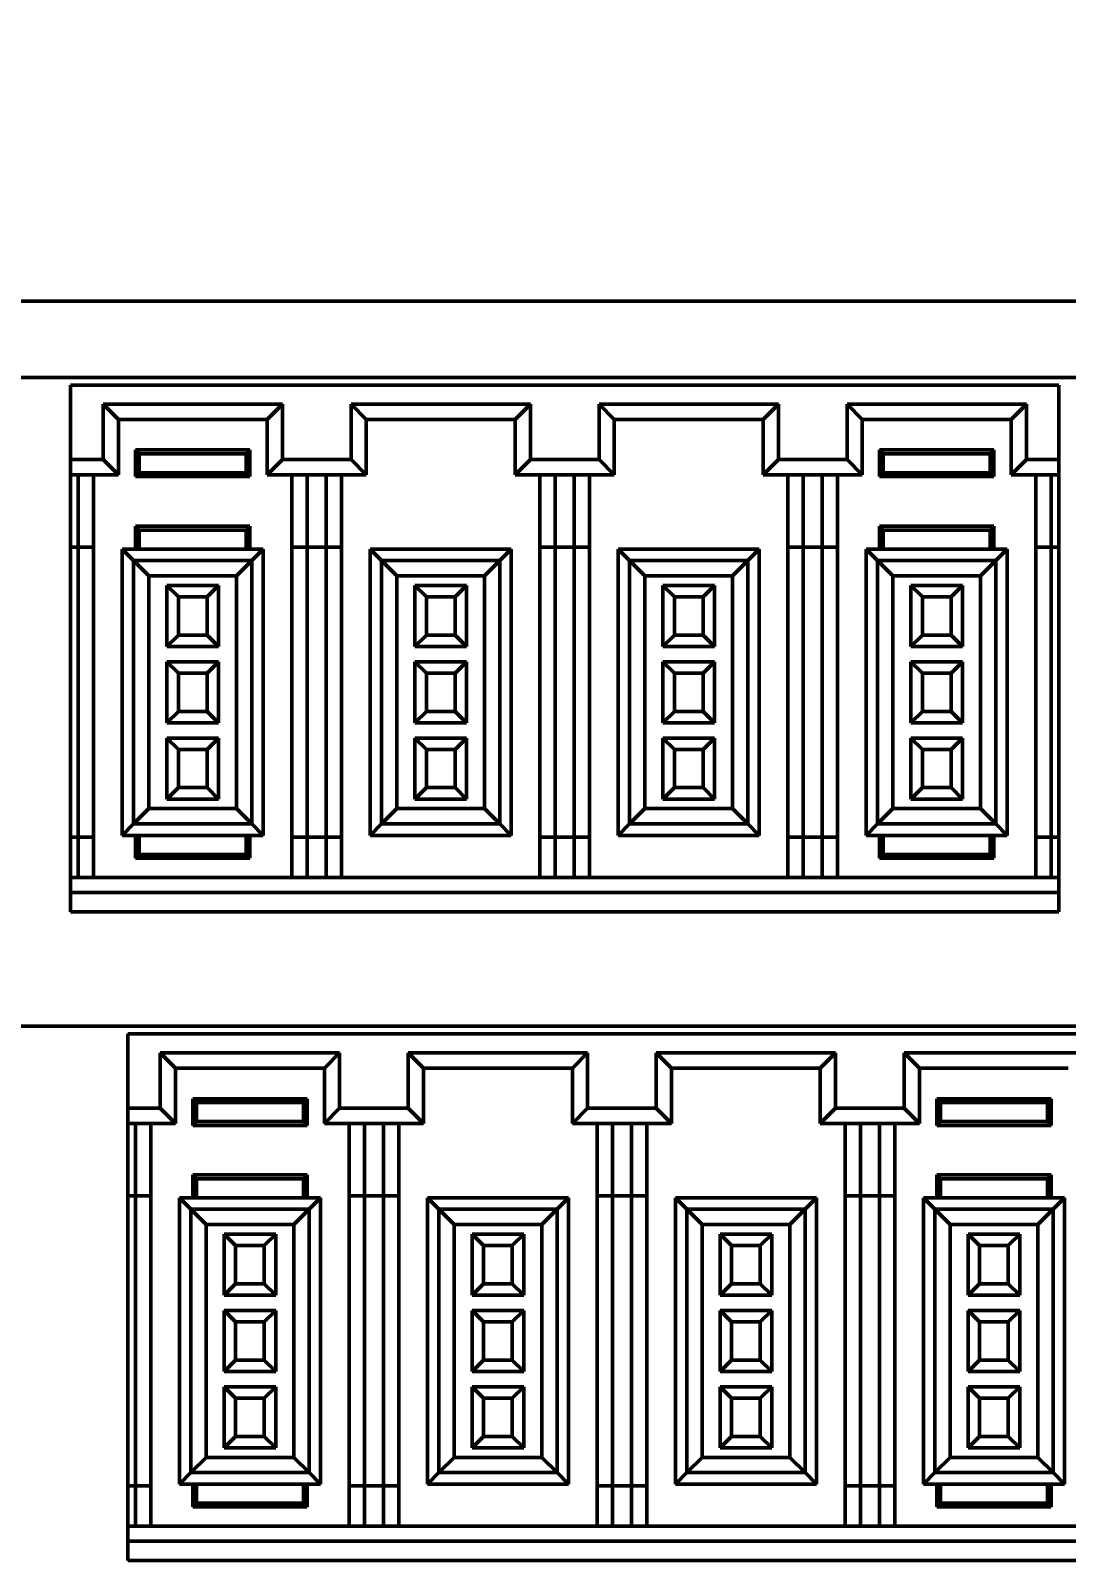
# Model space of a CAD drawing. Header units: millimetres. Extents: x 1021 to 2778, y -197 to 600.
# Drawn here: x 1267.21 to 1294.36, y 409.44 to 449.53 of the extents above; entities that cross this region are included whole.
import ezdxf

# ---------------------------------------------------------------- set-up
doc = ezdxf.new("R2010")
doc.units = ezdxf.units.MM
doc.header["$LTSCALE"] = 2
doc.layers.get('0').update_dxf_attribs({"lineweight": 25})
doc.layers.add('외형선(ISO)', color=7, linetype='Continuous', lineweight=50)
doc.layers.add('치수(ISO)', color=7, linetype='Continuous', lineweight=25)
doc.styles.add('레이블 텍스트 (ISO)', font='')
doc.styles.get('레이블 텍스트 (ISO)').set_extended_font_data('Gulim')
doc.dimstyles.new('기본값 (ISO)', dxfattribs={"dimscale": 2, "dimtxt": 3.5, "dimasz": 2.5, "dimexe": 1, "dimexo": 0.5, "dimgap": 0.4, "dimtad": 1, "dimtoh": 1, "dimdsep": 46, "dimtxsty": '레이블 텍스트 (ISO)', "dimcen": 0.09, "dimdle": 10, "dimclrd": 256, "dimclre": 256, "dimclrt": 6, "dimazin": 2, "dimtfac": 0.714286, "dimtmove": 0, "dimatfit": 3, "dimfxl": 1, "dimtolj": 1, "dimtzin": 0, "dimlwd": -1, "dimlwe": -1, "dimarcsym": 0})

# ---------------------------------------------------------------- blocks, each defined once
blk = doc.blocks.new('_DotSmall')
at = {"color": 0, "linetype": 'ByBlock', "const_width": 0.5}
blk.add_lwpolyline([(-0.0625, 0, 1), (0.0625, 0, 1)], format="xyb", close=True, dxfattribs=at)
blk = doc.blocks.new('*D14')
at = {"layer": 'Defpoints', "color": 0}
for p in [(1425.058, 480.628), (1170.258, 443.186), (1425.058, 435.936)]:
    blk.add_point(p, dxfattribs=at)
at = {"layer": '치수(ISO)'}
for p, q in [((1170.258, 444.186), (1170.258, 482.628)), ((1425.058, 436.936), (1425.058, 482.628)), ((1170.258, 480.628), (1425.058, 480.628))]:
    blk.add_line(p, q, dxfattribs=at)
at = {"layer": '치수(ISO)', "linetype": 'ByBlock', "xscale": 5, "yscale": 5, "zscale": 5}
for p, rotation in [((1170.258, 480.628), 180), ((1425.058, 480.628), 360)]:
    blk.add_blockref('_DotSmall', p, dxfattribs=dict(at, rotation=rotation))
at = {"layer": '치수(ISO)', "color": 0, "insert": (1297.698, 485.021), "char_height": 7, "attachment_point": 5, "style": '레이블 텍스트 (ISO)'}
blk.add_mtext('\\A1;254.8', dxfattribs=at)

msp = doc.modelspace()

# ---------------------------------------------------------------- linework, layer by layer
at = {"layer": '외형선(ISO)'}
for p, q in [((1183.4577, 442.4362), (1411.8577, 442.4362)), ((1184.6577, 440.4362), (1410.6577, 440.4362)), ((1268.2577, 440.2362), (1294.1577, 440.2362)), ((1268.2577, 438.2862), (1268.2577, 440.2362)), ((1294.1577, 440.2362), (1294.1577, 438.2862)), ((1269.1077, 438.2862), (1269.1077, 439.7362)), ((1269.1077, 439.7362), (1273.8077, 439.7362)), ((1269.5077, 439.3362), (1269.1077, 439.7362)), ((1273.4077, 439.3362), (1273.8077, 439.7362)), ((1273.8077, 439.7362), (1273.8077, 438.2862)), ((1275.6077, 438.2862), (1275.6077, 439.7362)), ((1275.6077, 439.7362), (1280.3077, 439.7362)), ((1276.0077, 439.3362), (1275.6077, 439.7362)), ((1279.9077, 439.3362), (1280.3077, 439.7362)), ((1280.3077, 439.7362), (1280.3077, 438.2862)), ((1282.1077, 438.2862), (1282.1077, 439.7362)), ((1282.1077, 439.7362), (1286.8077, 439.7362)), ((1282.5077, 439.3362), (1282.1077, 439.7362)), ((1286.4077, 439.3362), (1286.8077, 439.7362)), ((1286.8077, 439.7362), (1286.8077, 438.2862)), ((1288.6077, 438.2862), (1288.6077, 439.7362)), ((1288.6077, 439.7362), (1293.3077, 439.7362)), ((1289.0077, 439.3362), (1288.6077, 439.7362)), ((1292.9077, 439.3362), (1293.3077, 439.7362)), ((1293.3077, 439.7362), (1293.3077, 438.2862)), ((1273.4077, 439.3362), (1269.5077, 439.3362)), ((1269.5077, 439.3362), (1269.5077, 437.8862)), ((1273.4077, 437.8862), (1273.4077, 439.3362)), ((1279.9077, 439.3362), (1276.0077, 439.3362)), ((1276.0077, 439.3362), (1276.0077, 437.8862)), ((1279.9077, 437.8862), (1279.9077, 439.3362)), ((1286.4077, 439.3362), (1282.5077, 439.3362)), ((1282.5077, 439.3362), (1282.5077, 437.8862)), ((1286.4077, 437.8862), (1286.4077, 439.3362)), ((1292.9077, 439.3362), (1289.0077, 439.3362)), ((1289.0077, 439.3362), (1289.0077, 437.8862)), ((1292.9077, 437.8862), (1292.9077, 439.3362)), ((1268.2577, 438.2862), (1269.1077, 438.2862)), ((1268.2577, 437.8862), (1268.2577, 438.2862)), ((1269.1077, 438.2862), (1269.5077, 437.8862)), ((1269.9577, 437.8362), (1269.9577, 438.5362)), ((1269.9577, 438.5362), (1272.9577, 438.5362)), ((1269.9577, 438.5362), (1270.0577, 438.4362)), ((1270.0577, 438.4362), (1270.0577, 437.9362)), ((1272.8577, 438.4362), (1270.0577, 438.4362)), ((1272.8577, 438.4362), (1272.9577, 438.5362)), ((1272.8577, 437.9362), (1272.8577, 438.4362)), ((1272.9577, 438.5362), (1272.9577, 437.8362)), ((1273.4077, 437.8862), (1273.8077, 438.2862)), ((1273.8077, 438.2862), (1275.6077, 438.2862)), ((1275.6077, 438.2862), (1276.0077, 437.8862)), ((1279.9077, 437.8862), (1280.3077, 438.2862)), ((1280.3077, 438.2862), (1282.1077, 438.2862)), ((1282.1077, 438.2862), (1282.5077, 437.8862)), ((1286.4077, 437.8862), (1286.8077, 438.2862)), ((1286.8077, 438.2862), (1288.6077, 438.2862)), ((1288.6077, 438.2862), (1289.0077, 437.8862)), ((1289.4577, 437.8362), (1289.4577, 438.5362)), ((1289.4577, 438.5362), (1292.4577, 438.5362)), ((1289.4577, 438.5362), (1289.5577, 438.4362)), ((1289.5577, 438.4362), (1289.5577, 437.9362)), ((1292.3577, 438.4362), (1289.5577, 438.4362)), ((1292.3577, 438.4362), (1292.4577, 438.5362)), ((1292.3577, 437.9362), (1292.3577, 438.4362)), ((1292.4577, 438.5362), (1292.4577, 437.8362)), ((1292.9077, 437.8862), (1293.3077, 438.2862)), ((1293.3077, 438.2862), (1294.1577, 438.2862)), ((1294.1577, 438.2862), (1294.1577, 437.8862)), ((1268.2577, 437.8862), (1268.2577, 435.9862)), ((1269.5077, 437.8862), (1268.2577, 437.8862)), ((1268.4577, 435.9862), (1268.4577, 437.8862)), ((1268.8577, 437.8862), (1268.8577, 435.9862)), ((1269.9577, 437.8362), (1270.0577, 437.9362)), ((1272.9577, 437.8362), (1269.9577, 437.8362)), ((1270.0577, 437.9362), (1272.8577, 437.9362)), ((1272.8577, 437.9362), (1272.9577, 437.8362)), ((1276.0077, 437.8862), (1273.4077, 437.8862)), ((1274.0577, 435.9862), (1274.0577, 437.8862)), ((1274.4577, 437.8862), (1274.4577, 435.9862)), ((1274.9577, 435.9862), (1274.9577, 437.8862)), ((1275.3577, 437.8862), (1275.3577, 435.9862)), ((1282.5077, 437.8862), (1279.9077, 437.8862)), ((1280.5577, 435.9862), (1280.5577, 437.8862)), ((1280.9577, 437.8862), (1280.9577, 435.9862)), ((1281.4577, 435.9862), (1281.4577, 437.8862)), ((1281.8577, 437.8862), (1281.8577, 435.9862)), ((1289.0077, 437.8862), (1286.4077, 437.8862)), ((1287.0577, 435.9862), (1287.0577, 437.8862)), ((1287.4577, 437.8862), (1287.4577, 435.9862)), ((1287.9577, 435.9862), (1287.9577, 437.8862)), ((1288.3577, 437.8862), (1288.3577, 435.9862)), ((1289.4577, 437.8362), (1289.5577, 437.9362)), ((1292.4577, 437.8362), (1289.4577, 437.8362)), ((1289.5577, 437.9362), (1292.3577, 437.9362)), ((1292.3577, 437.9362), (1292.4577, 437.8362)), ((1294.1577, 437.8862), (1292.9077, 437.8862)), ((1293.5577, 435.9862), (1293.5577, 437.8862)), ((1293.9577, 437.8862), (1293.9577, 435.9862)), ((1294.1577, 435.9862), (1294.1577, 437.8862)), ((1269.9577, 435.9362), (1269.9577, 436.5362)), ((1269.9577, 436.5362), (1272.9577, 436.5362)), ((1270.0577, 436.4362), (1269.9577, 436.5362)), ((1272.8577, 436.4362), (1270.0577, 436.4362)), ((1270.0577, 436.4362), (1270.0577, 435.9362)), ((1272.8577, 436.4362), (1272.9577, 436.5362)), ((1272.8577, 435.9362), (1272.8577, 436.4362)), ((1272.9577, 436.5362), (1272.9577, 435.9362)), ((1289.4577, 435.9362), (1289.4577, 436.5362)), ((1289.4577, 436.5362), (1292.4577, 436.5362)), ((1289.5577, 436.4362), (1289.4577, 436.5362)), ((1292.3577, 436.4362), (1289.5577, 436.4362)), ((1289.5577, 436.4362), (1289.5577, 435.9362)), ((1292.3577, 436.4362), (1292.4577, 436.5362)), ((1292.3577, 435.9362), (1292.3577, 436.4362)), ((1292.4577, 436.5362), (1292.4577, 435.9362)), ((1268.2577, 435.9862), (1268.2577, 428.3862)), ((1268.2577, 435.9862), (1268.4577, 435.9862)), ((1268.8577, 435.9862), (1268.4577, 435.9862)), ((1268.4577, 428.3862), (1268.4577, 435.9862)), ((1268.8577, 435.9862), (1268.8577, 428.3862)), ((1269.6077, 428.4362), (1269.6077, 435.9362)), ((1269.6077, 435.9362), (1269.9577, 435.9362)), ((1269.6077, 435.9362), (1269.9077, 435.6362)), ((1272.9577, 435.9362), (1269.9577, 435.9362)), ((1272.9577, 435.9362), (1273.3077, 435.9362)), ((1273.0077, 435.6362), (1273.3077, 435.9362)), ((1273.3077, 435.9362), (1273.3077, 428.4362)), ((1274.0577, 428.3862), (1274.0577, 435.9862)), ((1274.4577, 435.9862), (1274.0577, 435.9862)), ((1274.4577, 435.9862), (1274.9577, 435.9862)), ((1274.4577, 435.9862), (1274.4577, 428.3862)), ((1275.3577, 435.9862), (1274.9577, 435.9862)), ((1274.9577, 428.3862), (1274.9577, 435.9862)), ((1275.3577, 435.9862), (1275.3577, 428.3862)), ((1276.1077, 428.4362), (1276.1077, 435.9362)), ((1276.1077, 435.9362), (1279.8077, 435.9362)), ((1276.1077, 435.9362), (1276.4077, 435.6362)), ((1279.5077, 435.6362), (1279.8077, 435.9362)), ((1279.8077, 435.9362), (1279.8077, 428.4362)), ((1280.5577, 428.3862), (1280.5577, 435.9862)), ((1280.9577, 435.9862), (1280.5577, 435.9862)), ((1280.9577, 435.9862), (1281.4577, 435.9862)), ((1280.9577, 435.9862), (1280.9577, 428.3862)), ((1281.8577, 435.9862), (1281.4577, 435.9862)), ((1281.4577, 428.3862), (1281.4577, 435.9862)), ((1281.8577, 435.9862), (1281.8577, 428.3862)), ((1282.6077, 428.4362), (1282.6077, 435.9362)), ((1282.6077, 435.9362), (1286.3077, 435.9362)), ((1282.6077, 435.9362), (1282.9077, 435.6362)), ((1286.0077, 435.6362), (1286.3077, 435.9362)), ((1286.3077, 435.9362), (1286.3077, 428.4362)), ((1287.0577, 428.3862), (1287.0577, 435.9862)), ((1287.4577, 435.9862), (1287.0577, 435.9862)), ((1287.4577, 435.9862), (1287.9577, 435.9862)), ((1287.4577, 435.9862), (1287.4577, 428.3862)), ((1287.9577, 428.3862), (1287.9577, 435.9862)), ((1288.3577, 435.9862), (1287.9577, 435.9862)), ((1288.3577, 435.9862), (1288.3577, 428.3862)), ((1289.1077, 428.4362), (1289.1077, 435.9362)), ((1289.1077, 435.9362), (1289.4577, 435.9362)), ((1289.1077, 435.9362), (1289.4077, 435.6362)), ((1292.4577, 435.9362), (1289.4577, 435.9362)), ((1292.4577, 435.9362), (1292.8077, 435.9362)), ((1292.5077, 435.6362), (1292.8077, 435.9362)), ((1292.8077, 435.9362), (1292.8077, 428.4362)), ((1293.5577, 428.3862), (1293.5577, 435.9862)), ((1293.9577, 435.9862), (1293.5577, 435.9862)), ((1293.9577, 435.9862), (1294.1577, 435.9862)), ((1293.9577, 435.9862), (1293.9577, 428.3862)), ((1294.1577, 428.3862), (1294.1577, 435.9862)), ((1269.9077, 435.6362), (1273.0077, 435.6362)), ((1269.9077, 428.7362), (1269.9077, 435.6362)), ((1270.3077, 435.2362), (1269.9077, 435.6362)), ((1273.0077, 435.6362), (1272.6077, 435.2362)), ((1273.0077, 435.6362), (1273.0077, 428.7362)), ((1276.4077, 435.6362), (1279.5077, 435.6362)), ((1276.4077, 428.7362), (1276.4077, 435.6362)), ((1276.8077, 435.2362), (1276.4077, 435.6362)), ((1279.5077, 435.6362), (1279.1077, 435.2362)), ((1279.5077, 435.6362), (1279.5077, 428.7362)), ((1282.9077, 435.6362), (1286.0077, 435.6362)), ((1282.9077, 428.7362), (1282.9077, 435.6362)), ((1283.3077, 435.2362), (1282.9077, 435.6362)), ((1286.0077, 435.6362), (1285.6077, 435.2362)), ((1286.0077, 435.6362), (1286.0077, 428.7362)), ((1289.4077, 435.6362), (1292.5077, 435.6362)), ((1289.4077, 428.7362), (1289.4077, 435.6362)), ((1289.8077, 435.2362), (1289.4077, 435.6362)), ((1292.5077, 435.6362), (1292.1077, 435.2362)), ((1292.5077, 435.6362), (1292.5077, 428.7362)), ((1270.3077, 435.2362), (1270.3077, 429.1362)), ((1272.6077, 435.2362), (1270.3077, 435.2362)), ((1270.7827, 433.3862), (1270.7827, 434.9862)), ((1270.7827, 434.9862), (1272.1327, 434.9862)), ((1270.7827, 434.9862), (1271.0827, 434.6862)), ((1271.8327, 434.6862), (1272.1327, 434.9862)), ((1272.1327, 434.9862), (1272.1327, 433.3862)), ((1272.6077, 429.1362), (1272.6077, 435.2362)), ((1276.8077, 435.2362), (1276.8077, 429.1362)), ((1279.1077, 435.2362), (1276.8077, 435.2362)), ((1277.2827, 433.3862), (1277.2827, 434.9862)), ((1277.2827, 434.9862), (1278.6327, 434.9862)), ((1277.2827, 434.9862), (1277.5827, 434.6862)), ((1278.3327, 434.6862), (1278.6327, 434.9862)), ((1278.6327, 434.9862), (1278.6327, 433.3862)), ((1279.1077, 429.1362), (1279.1077, 435.2362)), ((1283.3077, 435.2362), (1283.3077, 429.1362)), ((1285.6077, 435.2362), (1283.3077, 435.2362)), ((1283.7827, 433.3862), (1283.7827, 434.9862)), ((1283.7827, 434.9862), (1285.1327, 434.9862)), ((1283.7827, 434.9862), (1284.0827, 434.6862)), ((1284.8327, 434.6862), (1285.1327, 434.9862)), ((1285.1327, 434.9862), (1285.1327, 433.3862)), ((1285.6077, 429.1362), (1285.6077, 435.2362)), ((1289.8077, 435.2362), (1289.8077, 429.1362)), ((1292.1077, 435.2362), (1289.8077, 435.2362)), ((1290.2827, 433.3862), (1290.2827, 434.9862)), ((1290.2827, 434.9862), (1291.6327, 434.9862)), ((1290.2827, 434.9862), (1290.5827, 434.6862)), ((1291.3327, 434.6862), (1291.6327, 434.9862)), ((1291.6327, 434.9862), (1291.6327, 433.3862)), ((1292.1077, 429.1362), (1292.1077, 435.2362)), ((1271.8327, 434.6862), (1271.0827, 434.6862)), ((1271.0827, 434.6862), (1271.0827, 433.6862)), ((1271.8327, 433.6862), (1271.8327, 434.6862)), ((1278.3327, 434.6862), (1277.5827, 434.6862)), ((1277.5827, 434.6862), (1277.5827, 433.6862)), ((1278.3327, 433.6862), (1278.3327, 434.6862)), ((1284.8327, 434.6862), (1284.0827, 434.6862)), ((1284.0827, 434.6862), (1284.0827, 433.6862)), ((1284.8327, 433.6862), (1284.8327, 434.6862)), ((1291.3327, 434.6862), (1290.5827, 434.6862)), ((1290.5827, 434.6862), (1290.5827, 433.6862)), ((1291.3327, 433.6862), (1291.3327, 434.6862)), ((1270.7827, 433.3862), (1271.0827, 433.6862)), ((1272.1327, 433.3862), (1270.7827, 433.3862)), ((1271.0827, 433.6862), (1271.8327, 433.6862)), ((1271.8327, 433.6862), (1272.1327, 433.3862)), ((1277.2827, 433.3862), (1277.5827, 433.6862)), ((1278.6327, 433.3862), (1277.2827, 433.3862)), ((1277.5827, 433.6862), (1278.3327, 433.6862)), ((1278.3327, 433.6862), (1278.6327, 433.3862)), ((1283.7827, 433.3862), (1284.0827, 433.6862)), ((1285.1327, 433.3862), (1283.7827, 433.3862)), ((1284.0827, 433.6862), (1284.8327, 433.6862)), ((1284.8327, 433.6862), (1285.1327, 433.3862)), ((1290.2827, 433.3862), (1290.5827, 433.6862)), ((1291.6327, 433.3862), (1290.2827, 433.3862)), ((1290.5827, 433.6862), (1291.3327, 433.6862)), ((1291.3327, 433.6862), (1291.6327, 433.3862)), ((1270.7827, 431.3862), (1270.7827, 432.9862)), ((1270.7827, 432.9862), (1272.1327, 432.9862)), ((1270.7827, 432.9862), (1271.0827, 432.6862)), ((1271.8327, 432.6862), (1272.1327, 432.9862)), ((1272.1327, 432.9862), (1272.1327, 431.3862)), ((1277.2827, 431.3862), (1277.2827, 432.9862)), ((1277.2827, 432.9862), (1278.6327, 432.9862)), ((1277.2827, 432.9862), (1277.5827, 432.6862)), ((1278.3327, 432.6862), (1278.6327, 432.9862)), ((1278.6327, 432.9862), (1278.6327, 431.3862)), ((1283.7827, 431.3862), (1283.7827, 432.9862)), ((1283.7827, 432.9862), (1285.1327, 432.9862)), ((1283.7827, 432.9862), (1284.0827, 432.6862)), ((1284.8327, 432.6862), (1285.1327, 432.9862)), ((1285.1327, 432.9862), (1285.1327, 431.3862)), ((1290.2827, 431.3862), (1290.2827, 432.9862)), ((1290.2827, 432.9862), (1291.6327, 432.9862)), ((1290.2827, 432.9862), (1290.5827, 432.6862)), ((1291.3327, 432.6862), (1291.6327, 432.9862)), ((1291.6327, 432.9862), (1291.6327, 431.3862)), ((1271.8327, 432.6862), (1271.0827, 432.6862)), ((1271.0827, 432.6862), (1271.0827, 431.6862)), ((1271.8327, 431.6862), (1271.8327, 432.6862)), ((1278.3327, 432.6862), (1277.5827, 432.6862)), ((1277.5827, 432.6862), (1277.5827, 431.6862)), ((1278.3327, 431.6862), (1278.3327, 432.6862)), ((1284.8327, 432.6862), (1284.0827, 432.6862)), ((1284.0827, 432.6862), (1284.0827, 431.6862)), ((1284.8327, 431.6862), (1284.8327, 432.6862)), ((1291.3327, 432.6862), (1290.5827, 432.6862)), ((1290.5827, 432.6862), (1290.5827, 431.6862)), ((1291.3327, 431.6862), (1291.3327, 432.6862)), ((1270.7827, 431.3862), (1271.0827, 431.6862)), ((1272.1327, 431.3862), (1270.7827, 431.3862)), ((1271.0827, 431.6862), (1271.8327, 431.6862)), ((1271.8327, 431.6862), (1272.1327, 431.3862)), ((1277.2827, 431.3862), (1277.5827, 431.6862)), ((1278.6327, 431.3862), (1277.2827, 431.3862)), ((1277.5827, 431.6862), (1278.3327, 431.6862)), ((1278.3327, 431.6862), (1278.6327, 431.3862)), ((1283.7827, 431.3862), (1284.0827, 431.6862)), ((1285.1327, 431.3862), (1283.7827, 431.3862)), ((1284.0827, 431.6862), (1284.8327, 431.6862)), ((1284.8327, 431.6862), (1285.1327, 431.3862)), ((1290.2827, 431.3862), (1290.5827, 431.6862)), ((1291.6327, 431.3862), (1290.2827, 431.3862)), ((1290.5827, 431.6862), (1291.3327, 431.6862)), ((1291.3327, 431.6862), (1291.6327, 431.3862)), ((1270.7827, 429.3862), (1270.7827, 430.9862)), ((1270.7827, 430.9862), (1272.1327, 430.9862)), ((1270.7827, 430.9862), (1271.0827, 430.6862)), ((1271.8327, 430.6862), (1272.1327, 430.9862)), ((1272.1327, 430.9862), (1272.1327, 429.3862)), ((1277.2827, 429.3862), (1277.2827, 430.9862)), ((1277.2827, 430.9862), (1278.6327, 430.9862)), ((1277.2827, 430.9862), (1277.5827, 430.6862)), ((1278.3327, 430.6862), (1278.6327, 430.9862)), ((1278.6327, 430.9862), (1278.6327, 429.3862)), ((1283.7827, 429.3862), (1283.7827, 430.9862)), ((1283.7827, 430.9862), (1285.1327, 430.9862)), ((1283.7827, 430.9862), (1284.0827, 430.6862)), ((1284.8327, 430.6862), (1285.1327, 430.9862)), ((1285.1327, 430.9862), (1285.1327, 429.3862)), ((1290.2827, 429.3862), (1290.2827, 430.9862)), ((1290.2827, 430.9862), (1291.6327, 430.9862)), ((1290.2827, 430.9862), (1290.5827, 430.6862)), ((1291.3327, 430.6862), (1291.6327, 430.9862)), ((1291.6327, 430.9862), (1291.6327, 429.3862)), ((1271.8327, 430.6862), (1271.0827, 430.6862)), ((1271.0827, 430.6862), (1271.0827, 429.6862)), ((1271.8327, 429.6862), (1271.8327, 430.6862)), ((1278.3327, 430.6862), (1277.5827, 430.6862)), ((1277.5827, 430.6862), (1277.5827, 429.6862)), ((1278.3327, 429.6862), (1278.3327, 430.6862)), ((1284.8327, 430.6862), (1284.0827, 430.6862)), ((1284.0827, 430.6862), (1284.0827, 429.6862)), ((1284.8327, 429.6862), (1284.8327, 430.6862)), ((1291.3327, 430.6862), (1290.5827, 430.6862)), ((1290.5827, 430.6862), (1290.5827, 429.6862)), ((1291.3327, 429.6862), (1291.3327, 430.6862)), ((1270.7827, 429.3862), (1271.0827, 429.6862)), ((1272.1327, 429.3862), (1270.7827, 429.3862)), ((1271.0827, 429.6862), (1271.8327, 429.6862)), ((1271.8327, 429.6862), (1272.1327, 429.3862)), ((1277.2827, 429.3862), (1277.5827, 429.6862)), ((1278.6327, 429.3862), (1277.2827, 429.3862)), ((1277.5827, 429.6862), (1278.3327, 429.6862)), ((1278.3327, 429.6862), (1278.6327, 429.3862)), ((1283.7827, 429.3862), (1284.0827, 429.6862)), ((1285.1327, 429.3862), (1283.7827, 429.3862)), ((1284.0827, 429.6862), (1284.8327, 429.6862)), ((1284.8327, 429.6862), (1285.1327, 429.3862)), ((1290.2827, 429.3862), (1290.5827, 429.6862)), ((1291.6327, 429.3862), (1290.2827, 429.3862)), ((1290.5827, 429.6862), (1291.3327, 429.6862)), ((1291.3327, 429.6862), (1291.6327, 429.3862)), ((1270.3077, 429.1362), (1269.9077, 428.7362)), ((1270.3077, 429.1362), (1272.6077, 429.1362)), ((1273.0077, 428.7362), (1272.6077, 429.1362)), ((1276.8077, 429.1362), (1276.4077, 428.7362)), ((1276.8077, 429.1362), (1279.1077, 429.1362)), ((1279.5077, 428.7362), (1279.1077, 429.1362)), ((1283.3077, 429.1362), (1282.9077, 428.7362)), ((1283.3077, 429.1362), (1285.6077, 429.1362)), ((1286.0077, 428.7362), (1285.6077, 429.1362)), ((1289.8077, 429.1362), (1289.4077, 428.7362)), ((1289.8077, 429.1362), (1292.1077, 429.1362)), ((1292.5077, 428.7362), (1292.1077, 429.1362)), ((1269.9077, 428.7362), (1269.6077, 428.4362)), ((1273.0077, 428.7362), (1269.9077, 428.7362)), ((1273.3077, 428.4362), (1273.0077, 428.7362)), ((1276.4077, 428.7362), (1276.1077, 428.4362)), ((1279.5077, 428.7362), (1276.4077, 428.7362)), ((1279.8077, 428.4362), (1279.5077, 428.7362)), ((1282.9077, 428.7362), (1282.6077, 428.4362)), ((1286.0077, 428.7362), (1282.9077, 428.7362)), ((1286.3077, 428.4362), (1286.0077, 428.7362)), ((1289.4077, 428.7362), (1289.1077, 428.4362)), ((1292.5077, 428.7362), (1289.4077, 428.7362)), ((1292.8077, 428.4362), (1292.5077, 428.7362)), ((1268.4577, 428.3862), (1268.2577, 428.3862)), ((1268.2577, 428.3862), (1268.2577, 427.3362)), ((1268.4577, 427.3362), (1268.4577, 428.3862)), ((1268.4577, 428.3862), (1268.8577, 428.3862)), ((1268.8577, 428.3862), (1268.8577, 427.3362)), ((1269.9577, 428.4362), (1269.6077, 428.4362)), ((1272.9577, 428.4362), (1269.9577, 428.4362)), ((1269.9577, 427.8362), (1269.9577, 428.4362)), ((1270.0577, 428.4362), (1270.0577, 427.9362)), ((1272.8577, 427.9362), (1272.8577, 428.4362)), ((1273.3077, 428.4362), (1272.9577, 428.4362)), ((1272.9577, 428.4362), (1272.9577, 427.8362)), ((1274.0577, 427.3362), (1274.0577, 428.3862)), ((1274.0577, 428.3862), (1274.4577, 428.3862)), ((1274.9577, 428.3862), (1274.4577, 428.3862)), ((1274.4577, 428.3862), (1274.4577, 427.3362)), ((1274.9577, 427.3362), (1274.9577, 428.3862)), ((1274.9577, 428.3862), (1275.3577, 428.3862)), ((1275.3577, 428.3862), (1275.3577, 427.3362)), ((1279.8077, 428.4362), (1276.1077, 428.4362)), ((1280.5577, 427.3362), (1280.5577, 428.3862)), ((1280.5577, 428.3862), (1280.9577, 428.3862)), ((1281.4577, 428.3862), (1280.9577, 428.3862)), ((1280.9577, 428.3862), (1280.9577, 427.3362)), ((1281.4577, 427.3362), (1281.4577, 428.3862)), ((1281.4577, 428.3862), (1281.8577, 428.3862)), ((1281.8577, 428.3862), (1281.8577, 427.3362)), ((1286.3077, 428.4362), (1282.6077, 428.4362)), ((1287.0577, 427.3362), (1287.0577, 428.3862)), ((1287.0577, 428.3862), (1287.4577, 428.3862)), ((1287.9577, 428.3862), (1287.4577, 428.3862)), ((1287.4577, 428.3862), (1287.4577, 427.3362)), ((1287.9577, 427.3362), (1287.9577, 428.3862)), ((1287.9577, 428.3862), (1288.3577, 428.3862)), ((1288.3577, 428.3862), (1288.3577, 427.3362)), ((1289.4577, 428.4362), (1289.1077, 428.4362)), ((1292.4577, 428.4362), (1289.4577, 428.4362)), ((1289.4577, 427.8362), (1289.4577, 428.4362)), ((1289.5577, 428.4362), (1289.5577, 427.9362)), ((1292.3577, 427.9362), (1292.3577, 428.4362)), ((1292.8077, 428.4362), (1292.4577, 428.4362)), ((1292.4577, 428.4362), (1292.4577, 427.8362)), ((1293.5577, 427.3362), (1293.5577, 428.3862)), ((1293.5577, 428.3862), (1293.9577, 428.3862)), ((1294.1577, 428.3862), (1293.9577, 428.3862)), ((1293.9577, 428.3862), (1293.9577, 427.3362)), ((1294.1577, 427.3362), (1294.1577, 428.3862)), ((1270.0577, 427.9362), (1269.9577, 427.8362)), ((1272.9577, 427.8362), (1269.9577, 427.8362)), ((1270.0577, 427.9362), (1272.8577, 427.9362)), ((1272.8577, 427.9362), (1272.9577, 427.8362)), ((1289.4577, 427.8362), (1289.5577, 427.9362)), ((1292.4577, 427.8362), (1289.4577, 427.8362)), ((1289.5577, 427.9362), (1292.3577, 427.9362)), ((1292.4577, 427.8362), (1292.3577, 427.9362)), ((1268.2577, 426.9362), (1268.2577, 427.3362)), ((1268.2577, 427.3362), (1294.1577, 427.3362)), ((1294.1577, 427.3362), (1294.1577, 426.9362)), ((1294.1577, 426.9362), (1268.2577, 426.9362)), ((1268.2577, 426.4362), (1268.2577, 426.9362)), ((1294.1577, 426.9362), (1294.1577, 426.4362)), ((1294.1577, 426.4362), (1268.2577, 426.4362)), ((1266.6577, 423.4362), (1410.6577, 423.4362)), ((1269.7577, 423.2362), (1295.6577, 423.2362)), ((1269.7577, 421.2862), (1269.7577, 423.2362)), ((1270.6077, 421.2862), (1270.6077, 422.7362)), ((1270.6077, 422.7362), (1275.3077, 422.7362)), ((1271.0077, 422.3362), (1270.6077, 422.7362)), ((1274.9077, 422.3362), (1275.3077, 422.7362)), ((1275.3077, 422.7362), (1275.3077, 421.2862)), ((1277.1077, 421.2862), (1277.1077, 422.7362)), ((1277.1077, 422.7362), (1281.8077, 422.7362)), ((1277.5077, 422.3362), (1277.1077, 422.7362)), ((1281.4077, 422.3362), (1281.8077, 422.7362)), ((1281.8077, 422.7362), (1281.8077, 421.2862)), ((1283.6077, 421.2862), (1283.6077, 422.7362)), ((1283.6077, 422.7362), (1288.3077, 422.7362)), ((1284.0077, 422.3362), (1283.6077, 422.7362)), ((1287.9077, 422.3362), (1288.3077, 422.7362)), ((1288.3077, 422.7362), (1288.3077, 421.2862)), ((1290.1077, 421.2862), (1290.1077, 422.7362)), ((1290.1077, 422.7362), (1294.8077, 422.7362)), ((1290.5077, 422.3362), (1290.1077, 422.7362)), ((1274.9077, 422.3362), (1271.0077, 422.3362)), ((1271.0077, 422.3362), (1271.0077, 420.8862)), ((1274.9077, 420.8862), (1274.9077, 422.3362)), ((1281.4077, 422.3362), (1277.5077, 422.3362)), ((1277.5077, 422.3362), (1277.5077, 420.8862)), ((1281.4077, 420.8862), (1281.4077, 422.3362)), ((1287.9077, 422.3362), (1284.0077, 422.3362)), ((1284.0077, 422.3362), (1284.0077, 420.8862)), ((1287.9077, 420.8862), (1287.9077, 422.3362)), ((1294.4077, 422.3362), (1290.5077, 422.3362)), ((1290.5077, 422.3362), (1290.5077, 420.8862)), ((1271.4577, 420.8362), (1271.4577, 421.5362)), ((1271.4577, 421.5362), (1274.4577, 421.5362)), ((1271.4577, 421.5362), (1271.5577, 421.4362)), ((1271.5577, 421.4362), (1271.5577, 420.9362)), ((1274.3577, 421.4362), (1271.5577, 421.4362)), ((1274.3577, 421.4362), (1274.4577, 421.5362)), ((1274.3577, 420.9362), (1274.3577, 421.4362)), ((1274.4577, 421.5362), (1274.4577, 420.8362)), ((1290.9577, 420.8362), (1290.9577, 421.5362)), ((1290.9577, 421.5362), (1293.9577, 421.5362)), ((1290.9577, 421.5362), (1291.0577, 421.4362)), ((1291.0577, 421.4362), (1291.0577, 420.9362)), ((1293.8577, 421.4362), (1291.0577, 421.4362)), ((1293.8577, 421.4362), (1293.9577, 421.5362)), ((1293.8577, 420.9362), (1293.8577, 421.4362)), ((1293.9577, 421.5362), (1293.9577, 420.8362)), ((1269.7577, 421.2862), (1270.6077, 421.2862)), ((1269.7577, 420.8862), (1269.7577, 421.2862)), ((1270.6077, 421.2862), (1271.0077, 420.8862)), ((1271.4577, 420.8362), (1271.5577, 420.9362)), ((1271.5577, 420.9362), (1274.3577, 420.9362)), ((1274.3577, 420.9362), (1274.4577, 420.8362)), ((1274.9077, 420.8862), (1275.3077, 421.2862)), ((1275.3077, 421.2862), (1277.1077, 421.2862)), ((1277.1077, 421.2862), (1277.5077, 420.8862)), ((1281.4077, 420.8862), (1281.8077, 421.2862)), ((1281.8077, 421.2862), (1283.6077, 421.2862)), ((1283.6077, 421.2862), (1284.0077, 420.8862)), ((1287.9077, 420.8862), (1288.3077, 421.2862)), ((1288.3077, 421.2862), (1290.1077, 421.2862)), ((1290.1077, 421.2862), (1290.5077, 420.8862)), ((1290.9577, 420.8362), (1291.0577, 420.9362)), ((1291.0577, 420.9362), (1293.8577, 420.9362)), ((1293.8577, 420.9362), (1293.9577, 420.8362)), ((1269.7577, 420.8862), (1269.7577, 418.9862)), ((1271.0077, 420.8862), (1269.7577, 420.8862)), ((1269.9577, 418.9862), (1269.9577, 420.8862)), ((1270.3577, 420.8862), (1270.3577, 418.9862)), ((1274.4577, 420.8362), (1271.4577, 420.8362)), ((1277.5077, 420.8862), (1274.9077, 420.8862)), ((1275.5577, 418.9862), (1275.5577, 420.8862)), ((1275.9577, 420.8862), (1275.9577, 418.9862)), ((1276.4577, 418.9862), (1276.4577, 420.8862)), ((1276.8577, 420.8862), (1276.8577, 418.9862)), ((1284.0077, 420.8862), (1281.4077, 420.8862)), ((1282.0577, 418.9862), (1282.0577, 420.8862)), ((1282.4577, 420.8862), (1282.4577, 418.9862)), ((1282.9577, 418.9862), (1282.9577, 420.8862)), ((1283.3577, 420.8862), (1283.3577, 418.9862)), ((1290.5077, 420.8862), (1287.9077, 420.8862)), ((1288.5577, 418.9862), (1288.5577, 420.8862)), ((1288.9577, 420.8862), (1288.9577, 418.9862)), ((1289.4577, 418.9862), (1289.4577, 420.8862)), ((1289.8577, 420.8862), (1289.8577, 418.9862)), ((1293.9577, 420.8362), (1290.9577, 420.8362)), ((1271.4577, 418.9362), (1271.4577, 419.5362)), ((1271.4577, 419.5362), (1274.4577, 419.5362)), ((1271.5577, 419.4362), (1271.4577, 419.5362)), ((1274.3577, 419.4362), (1271.5577, 419.4362)), ((1271.5577, 419.4362), (1271.5577, 418.9362)), ((1274.3577, 419.4362), (1274.4577, 419.5362)), ((1274.3577, 418.9362), (1274.3577, 419.4362)), ((1274.4577, 419.5362), (1274.4577, 418.9362)), ((1290.9577, 418.9362), (1290.9577, 419.5362)), ((1290.9577, 419.5362), (1293.9577, 419.5362)), ((1291.0577, 419.4362), (1290.9577, 419.5362)), ((1293.8577, 419.4362), (1291.0577, 419.4362)), ((1291.0577, 419.4362), (1291.0577, 418.9362)), ((1293.8577, 419.4362), (1293.9577, 419.5362)), ((1293.8577, 418.9362), (1293.8577, 419.4362)), ((1293.9577, 419.5362), (1293.9577, 418.9362)), ((1269.7577, 418.9862), (1269.7577, 411.3862)), ((1269.7577, 418.9862), (1269.9577, 418.9862)), ((1270.3577, 418.9862), (1269.9577, 418.9862)), ((1269.9577, 411.3862), (1269.9577, 418.9862)), ((1270.3577, 418.9862), (1270.3577, 411.3862)), ((1271.1077, 411.4362), (1271.1077, 418.9362)), ((1271.1077, 418.9362), (1271.4577, 418.9362)), ((1271.1077, 418.9362), (1271.4077, 418.6362)), ((1274.4577, 418.9362), (1271.4577, 418.9362)), ((1274.4577, 418.9362), (1274.8077, 418.9362)), ((1274.5077, 418.6362), (1274.8077, 418.9362)), ((1274.8077, 418.9362), (1274.8077, 411.4362)), ((1275.5577, 411.3862), (1275.5577, 418.9862)), ((1275.9577, 418.9862), (1275.5577, 418.9862)), ((1275.9577, 418.9862), (1276.4577, 418.9862)), ((1275.9577, 418.9862), (1275.9577, 411.3862)), ((1276.8577, 418.9862), (1276.4577, 418.9862)), ((1276.4577, 411.3862), (1276.4577, 418.9862)), ((1276.8577, 418.9862), (1276.8577, 411.3862)), ((1277.6077, 411.4362), (1277.6077, 418.9362)), ((1277.6077, 418.9362), (1281.3077, 418.9362)), ((1277.6077, 418.9362), (1277.9077, 418.6362)), ((1281.0077, 418.6362), (1281.3077, 418.9362)), ((1281.3077, 418.9362), (1281.3077, 411.4362)), ((1282.0577, 411.3862), (1282.0577, 418.9862)), ((1282.4577, 418.9862), (1282.0577, 418.9862)), ((1282.4577, 418.9862), (1282.9577, 418.9862)), ((1282.4577, 418.9862), (1282.4577, 411.3862)), ((1283.3577, 418.9862), (1282.9577, 418.9862)), ((1282.9577, 411.3862), (1282.9577, 418.9862)), ((1283.3577, 418.9862), (1283.3577, 411.3862)), ((1284.1077, 411.4362), (1284.1077, 418.9362)), ((1284.1077, 418.9362), (1287.8077, 418.9362)), ((1284.1077, 418.9362), (1284.4077, 418.6362)), ((1287.5077, 418.6362), (1287.8077, 418.9362)), ((1287.8077, 418.9362), (1287.8077, 411.4362)), ((1288.5577, 411.3862), (1288.5577, 418.9862)), ((1288.9577, 418.9862), (1288.5577, 418.9862)), ((1288.9577, 418.9862), (1289.4577, 418.9862)), ((1288.9577, 418.9862), (1288.9577, 411.3862)), ((1289.4577, 411.3862), (1289.4577, 418.9862)), ((1289.8577, 418.9862), (1289.4577, 418.9862)), ((1289.8577, 418.9862), (1289.8577, 411.3862)), ((1290.6077, 411.4362), (1290.6077, 418.9362)), ((1290.6077, 418.9362), (1290.9577, 418.9362)), ((1290.6077, 418.9362), (1290.9077, 418.6362)), ((1293.9577, 418.9362), (1290.9577, 418.9362)), ((1293.9577, 418.9362), (1294.3077, 418.9362)), ((1294.0077, 418.6362), (1294.3077, 418.9362)), ((1294.3077, 418.9362), (1294.3077, 411.4362)), ((1271.4077, 418.6362), (1274.5077, 418.6362)), ((1271.4077, 411.7362), (1271.4077, 418.6362)), ((1271.8077, 418.2362), (1271.4077, 418.6362)), ((1274.5077, 418.6362), (1274.1077, 418.2362)), ((1274.5077, 418.6362), (1274.5077, 411.7362)), ((1277.9077, 418.6362), (1281.0077, 418.6362)), ((1277.9077, 411.7362), (1277.9077, 418.6362)), ((1278.3077, 418.2362), (1277.9077, 418.6362)), ((1281.0077, 418.6362), (1280.6077, 418.2362)), ((1281.0077, 418.6362), (1281.0077, 411.7362)), ((1284.4077, 418.6362), (1287.5077, 418.6362)), ((1284.4077, 411.7362), (1284.4077, 418.6362)), ((1284.8077, 418.2362), (1284.4077, 418.6362)), ((1287.5077, 418.6362), (1287.1077, 418.2362)), ((1287.5077, 418.6362), (1287.5077, 411.7362)), ((1290.9077, 418.6362), (1294.0077, 418.6362)), ((1290.9077, 411.7362), (1290.9077, 418.6362)), ((1291.3077, 418.2362), (1290.9077, 418.6362)), ((1294.0077, 418.6362), (1293.6077, 418.2362)), ((1294.0077, 418.6362), (1294.0077, 411.7362)), ((1271.8077, 418.2362), (1271.8077, 412.1362)), ((1274.1077, 418.2362), (1271.8077, 418.2362)), ((1274.1077, 412.1362), (1274.1077, 418.2362)), ((1278.3077, 418.2362), (1278.3077, 412.1362)), ((1280.6077, 418.2362), (1278.3077, 418.2362)), ((1280.6077, 412.1362), (1280.6077, 418.2362)), ((1284.8077, 418.2362), (1284.8077, 412.1362)), ((1287.1077, 418.2362), (1284.8077, 418.2362)), ((1287.1077, 412.1362), (1287.1077, 418.2362)), ((1291.3077, 418.2362), (1291.3077, 412.1362)), ((1293.6077, 418.2362), (1291.3077, 418.2362)), ((1293.6077, 412.1362), (1293.6077, 418.2362)), ((1272.2827, 416.3862), (1272.2827, 417.9862)), ((1272.2827, 417.9862), (1273.6327, 417.9862)), ((1272.2827, 417.9862), (1272.5827, 417.6862)), ((1273.3327, 417.6862), (1273.6327, 417.9862)), ((1273.6327, 417.9862), (1273.6327, 416.3862)), ((1278.7827, 416.3862), (1278.7827, 417.9862)), ((1278.7827, 417.9862), (1280.1327, 417.9862)), ((1278.7827, 417.9862), (1279.0827, 417.6862)), ((1279.8327, 417.6862), (1280.1327, 417.9862)), ((1280.1327, 417.9862), (1280.1327, 416.3862)), ((1285.2827, 416.3862), (1285.2827, 417.9862)), ((1285.2827, 417.9862), (1286.6327, 417.9862)), ((1285.2827, 417.9862), (1285.5827, 417.6862)), ((1286.3327, 417.6862), (1286.6327, 417.9862)), ((1286.6327, 417.9862), (1286.6327, 416.3862)), ((1291.7827, 416.3862), (1291.7827, 417.9862)), ((1291.7827, 417.9862), (1293.1327, 417.9862)), ((1291.7827, 417.9862), (1292.0827, 417.6862)), ((1292.8327, 417.6862), (1293.1327, 417.9862)), ((1293.1327, 417.9862), (1293.1327, 416.3862)), ((1273.3327, 417.6862), (1272.5827, 417.6862)), ((1272.5827, 417.6862), (1272.5827, 416.6862)), ((1273.3327, 416.6862), (1273.3327, 417.6862)), ((1279.8327, 417.6862), (1279.0827, 417.6862)), ((1279.0827, 417.6862), (1279.0827, 416.6862)), ((1279.8327, 416.6862), (1279.8327, 417.6862)), ((1286.3327, 417.6862), (1285.5827, 417.6862)), ((1285.5827, 417.6862), (1285.5827, 416.6862)), ((1286.3327, 416.6862), (1286.3327, 417.6862)), ((1292.8327, 417.6862), (1292.0827, 417.6862)), ((1292.0827, 417.6862), (1292.0827, 416.6862)), ((1292.8327, 416.6862), (1292.8327, 417.6862)), ((1272.2827, 416.3862), (1272.5827, 416.6862)), ((1272.5827, 416.6862), (1273.3327, 416.6862)), ((1273.3327, 416.6862), (1273.6327, 416.3862)), ((1278.7827, 416.3862), (1279.0827, 416.6862)), ((1279.0827, 416.6862), (1279.8327, 416.6862)), ((1279.8327, 416.6862), (1280.1327, 416.3862)), ((1285.2827, 416.3862), (1285.5827, 416.6862)), ((1285.5827, 416.6862), (1286.3327, 416.6862)), ((1286.3327, 416.6862), (1286.6327, 416.3862)), ((1291.7827, 416.3862), (1292.0827, 416.6862)), ((1292.0827, 416.6862), (1292.8327, 416.6862)), ((1292.8327, 416.6862), (1293.1327, 416.3862)), ((1273.6327, 416.3862), (1272.2827, 416.3862)), ((1280.1327, 416.3862), (1278.7827, 416.3862)), ((1286.6327, 416.3862), (1285.2827, 416.3862)), ((1293.1327, 416.3862), (1291.7827, 416.3862)), ((1272.2827, 414.3862), (1272.2827, 415.9862)), ((1272.2827, 415.9862), (1273.6327, 415.9862)), ((1272.2827, 415.9862), (1272.5827, 415.6862)), ((1273.3327, 415.6862), (1273.6327, 415.9862)), ((1273.6327, 415.9862), (1273.6327, 414.3862)), ((1278.7827, 414.3862), (1278.7827, 415.9862)), ((1278.7827, 415.9862), (1280.1327, 415.9862)), ((1278.7827, 415.9862), (1279.0827, 415.6862)), ((1279.8327, 415.6862), (1280.1327, 415.9862)), ((1280.1327, 415.9862), (1280.1327, 414.3862)), ((1285.2827, 414.3862), (1285.2827, 415.9862)), ((1285.2827, 415.9862), (1286.6327, 415.9862)), ((1285.2827, 415.9862), (1285.5827, 415.6862)), ((1286.3327, 415.6862), (1286.6327, 415.9862)), ((1286.6327, 415.9862), (1286.6327, 414.3862)), ((1291.7827, 414.3862), (1291.7827, 415.9862)), ((1291.7827, 415.9862), (1293.1327, 415.9862)), ((1291.7827, 415.9862), (1292.0827, 415.6862)), ((1292.8327, 415.6862), (1293.1327, 415.9862)), ((1293.1327, 415.9862), (1293.1327, 414.3862)), ((1273.3327, 415.6862), (1272.5827, 415.6862)), ((1272.5827, 415.6862), (1272.5827, 414.6862)), ((1273.3327, 414.6862), (1273.3327, 415.6862)), ((1279.8327, 415.6862), (1279.0827, 415.6862)), ((1279.0827, 415.6862), (1279.0827, 414.6862)), ((1279.8327, 414.6862), (1279.8327, 415.6862)), ((1286.3327, 415.6862), (1285.5827, 415.6862)), ((1285.5827, 415.6862), (1285.5827, 414.6862)), ((1286.3327, 414.6862), (1286.3327, 415.6862)), ((1292.8327, 415.6862), (1292.0827, 415.6862)), ((1292.0827, 415.6862), (1292.0827, 414.6862)), ((1292.8327, 414.6862), (1292.8327, 415.6862)), ((1272.2827, 414.3862), (1272.5827, 414.6862)), ((1272.5827, 414.6862), (1273.3327, 414.6862)), ((1273.3327, 414.6862), (1273.6327, 414.3862)), ((1278.7827, 414.3862), (1279.0827, 414.6862)), ((1279.0827, 414.6862), (1279.8327, 414.6862)), ((1279.8327, 414.6862), (1280.1327, 414.3862)), ((1285.2827, 414.3862), (1285.5827, 414.6862)), ((1285.5827, 414.6862), (1286.3327, 414.6862)), ((1286.3327, 414.6862), (1286.6327, 414.3862)), ((1291.7827, 414.3862), (1292.0827, 414.6862)), ((1292.0827, 414.6862), (1292.8327, 414.6862)), ((1292.8327, 414.6862), (1293.1327, 414.3862)), ((1273.6327, 414.3862), (1272.2827, 414.3862)), ((1280.1327, 414.3862), (1278.7827, 414.3862)), ((1286.6327, 414.3862), (1285.2827, 414.3862)), ((1293.1327, 414.3862), (1291.7827, 414.3862)), ((1272.2827, 412.3862), (1272.2827, 413.9862)), ((1272.2827, 413.9862), (1273.6327, 413.9862)), ((1272.2827, 413.9862), (1272.5827, 413.6862)), ((1273.3327, 413.6862), (1273.6327, 413.9862)), ((1273.6327, 413.9862), (1273.6327, 412.3862)), ((1278.7827, 412.3862), (1278.7827, 413.9862)), ((1278.7827, 413.9862), (1280.1327, 413.9862)), ((1278.7827, 413.9862), (1279.0827, 413.6862)), ((1279.8327, 413.6862), (1280.1327, 413.9862)), ((1280.1327, 413.9862), (1280.1327, 412.3862)), ((1285.2827, 412.3862), (1285.2827, 413.9862)), ((1285.2827, 413.9862), (1286.6327, 413.9862)), ((1285.2827, 413.9862), (1285.5827, 413.6862)), ((1286.3327, 413.6862), (1286.6327, 413.9862)), ((1286.6327, 413.9862), (1286.6327, 412.3862)), ((1291.7827, 412.3862), (1291.7827, 413.9862)), ((1291.7827, 413.9862), (1293.1327, 413.9862)), ((1291.7827, 413.9862), (1292.0827, 413.6862)), ((1292.8327, 413.6862), (1293.1327, 413.9862)), ((1293.1327, 413.9862), (1293.1327, 412.3862)), ((1273.3327, 413.6862), (1272.5827, 413.6862)), ((1272.5827, 413.6862), (1272.5827, 412.6862)), ((1273.3327, 412.6862), (1273.3327, 413.6862)), ((1279.8327, 413.6862), (1279.0827, 413.6862)), ((1279.0827, 413.6862), (1279.0827, 412.6862)), ((1279.8327, 412.6862), (1279.8327, 413.6862)), ((1286.3327, 413.6862), (1285.5827, 413.6862)), ((1285.5827, 413.6862), (1285.5827, 412.6862)), ((1286.3327, 412.6862), (1286.3327, 413.6862)), ((1292.8327, 413.6862), (1292.0827, 413.6862)), ((1292.0827, 413.6862), (1292.0827, 412.6862)), ((1292.8327, 412.6862), (1292.8327, 413.6862)), ((1272.2827, 412.3862), (1272.5827, 412.6862)), ((1272.5827, 412.6862), (1273.3327, 412.6862)), ((1273.3327, 412.6862), (1273.6327, 412.3862)), ((1278.7827, 412.3862), (1279.0827, 412.6862)), ((1279.0827, 412.6862), (1279.8327, 412.6862)), ((1279.8327, 412.6862), (1280.1327, 412.3862)), ((1285.2827, 412.3862), (1285.5827, 412.6862)), ((1285.5827, 412.6862), (1286.3327, 412.6862)), ((1286.3327, 412.6862), (1286.6327, 412.3862)), ((1291.7827, 412.3862), (1292.0827, 412.6862)), ((1292.0827, 412.6862), (1292.8327, 412.6862)), ((1292.8327, 412.6862), (1293.1327, 412.3862)), ((1271.8077, 412.1362), (1271.4077, 411.7362)), ((1271.8077, 412.1362), (1274.1077, 412.1362)), ((1273.6327, 412.3862), (1272.2827, 412.3862)), ((1274.5077, 411.7362), (1274.1077, 412.1362)), ((1278.3077, 412.1362), (1277.9077, 411.7362)), ((1278.3077, 412.1362), (1280.6077, 412.1362)), ((1280.1327, 412.3862), (1278.7827, 412.3862)), ((1281.0077, 411.7362), (1280.6077, 412.1362)), ((1284.8077, 412.1362), (1284.4077, 411.7362)), ((1284.8077, 412.1362), (1287.1077, 412.1362)), ((1286.6327, 412.3862), (1285.2827, 412.3862)), ((1287.5077, 411.7362), (1287.1077, 412.1362)), ((1291.3077, 412.1362), (1290.9077, 411.7362)), ((1291.3077, 412.1362), (1293.6077, 412.1362)), ((1293.1327, 412.3862), (1291.7827, 412.3862)), ((1294.0077, 411.7362), (1293.6077, 412.1362)), ((1271.4077, 411.7362), (1271.1077, 411.4362)), ((1274.5077, 411.7362), (1271.4077, 411.7362)), ((1274.8077, 411.4362), (1274.5077, 411.7362)), ((1277.9077, 411.7362), (1277.6077, 411.4362)), ((1281.0077, 411.7362), (1277.9077, 411.7362)), ((1281.3077, 411.4362), (1281.0077, 411.7362)), ((1284.4077, 411.7362), (1284.1077, 411.4362)), ((1287.5077, 411.7362), (1284.4077, 411.7362)), ((1287.8077, 411.4362), (1287.5077, 411.7362)), ((1290.9077, 411.7362), (1290.6077, 411.4362)), ((1294.0077, 411.7362), (1290.9077, 411.7362)), ((1294.3077, 411.4362), (1294.0077, 411.7362)), ((1269.9577, 411.3862), (1269.7577, 411.3862)), ((1269.7577, 411.3862), (1269.7577, 410.3362)), ((1269.9577, 410.3362), (1269.9577, 411.3862)), ((1269.9577, 411.3862), (1270.3577, 411.3862)), ((1270.3577, 411.3862), (1270.3577, 410.3362)), ((1271.4577, 411.4362), (1271.1077, 411.4362)), ((1274.4577, 411.4362), (1271.4577, 411.4362)), ((1271.4577, 410.8362), (1271.4577, 411.4362)), ((1271.5577, 411.4362), (1271.5577, 410.9362)), ((1274.3577, 410.9362), (1274.3577, 411.4362)), ((1274.8077, 411.4362), (1274.4577, 411.4362)), ((1274.4577, 411.4362), (1274.4577, 410.8362)), ((1275.5577, 410.3362), (1275.5577, 411.3862)), ((1275.5577, 411.3862), (1275.9577, 411.3862)), ((1276.4577, 411.3862), (1275.9577, 411.3862)), ((1275.9577, 411.3862), (1275.9577, 410.3362)), ((1276.4577, 410.3362), (1276.4577, 411.3862)), ((1276.4577, 411.3862), (1276.8577, 411.3862)), ((1276.8577, 411.3862), (1276.8577, 410.3362)), ((1281.3077, 411.4362), (1277.6077, 411.4362)), ((1282.0577, 410.3362), (1282.0577, 411.3862)), ((1282.0577, 411.3862), (1282.4577, 411.3862)), ((1282.9577, 411.3862), (1282.4577, 411.3862)), ((1282.4577, 411.3862), (1282.4577, 410.3362)), ((1282.9577, 410.3362), (1282.9577, 411.3862)), ((1282.9577, 411.3862), (1283.3577, 411.3862)), ((1283.3577, 411.3862), (1283.3577, 410.3362)), ((1287.8077, 411.4362), (1284.1077, 411.4362)), ((1288.5577, 410.3362), (1288.5577, 411.3862)), ((1288.5577, 411.3862), (1288.9577, 411.3862)), ((1289.4577, 411.3862), (1288.9577, 411.3862)), ((1288.9577, 411.3862), (1288.9577, 410.3362)), ((1289.4577, 410.3362), (1289.4577, 411.3862)), ((1289.4577, 411.3862), (1289.8577, 411.3862)), ((1289.8577, 411.3862), (1289.8577, 410.3362)), ((1290.9577, 411.4362), (1290.6077, 411.4362)), ((1293.9577, 411.4362), (1290.9577, 411.4362)), ((1290.9577, 410.8362), (1290.9577, 411.4362)), ((1291.0577, 411.4362), (1291.0577, 410.9362)), ((1293.8577, 410.9362), (1293.8577, 411.4362)), ((1294.3077, 411.4362), (1293.9577, 411.4362)), ((1293.9577, 411.4362), (1293.9577, 410.8362)), ((1271.5577, 410.9362), (1271.4577, 410.8362)), ((1271.5577, 410.9362), (1274.3577, 410.9362)), ((1274.3577, 410.9362), (1274.4577, 410.8362)), ((1290.9577, 410.8362), (1291.0577, 410.9362)), ((1291.0577, 410.9362), (1293.8577, 410.9362)), ((1293.9577, 410.8362), (1293.8577, 410.9362)), ((1274.4577, 410.8362), (1271.4577, 410.8362)), ((1293.9577, 410.8362), (1290.9577, 410.8362)), ((1269.7577, 409.9362), (1269.7577, 410.3362)), ((1269.7577, 410.3362), (1295.6577, 410.3362)), ((1295.6577, 409.9362), (1269.7577, 409.9362)), ((1269.7577, 409.4362), (1269.7577, 409.9362)), ((1295.6577, 409.4362), (1269.7577, 409.4362))]:
    msp.add_line(p, q, dxfattribs=at)

# ---------------------------------------------------------------- dimensions: what is measured, and where the dimension line sits
at = {"layer": '치수(ISO)'}
dim = msp.add_linear_dim(base=(1425.0577, 480.6278), p1=(1170.2577, 443.1862), p2=(1425.0577, 435.9362), angle=180, dimstyle='기본값 (ISO)', override={"dimgap": 0.4, "dimtoh": 0, "dimdec": 2, "dimblk1": 'DotSmall', "dimblk2": 'DotSmall', "dimsah": 1, "dimdle": 0, "dimclrt": 0, "dimtol": 0, "dimlim": 0, "dimtp": 0, "dimtm": 0, "dimtdec": 2, "dimtofl": 0, "dimatfit": 1}, dxfattribs=at)
dim.commit()
dim.dimension.update_dxf_attribs({"geometry": '*D14', "text_midpoint": (1297.6977, 480.6278), "dimtype": 160})

doc.saveas('drawing.dxf')
